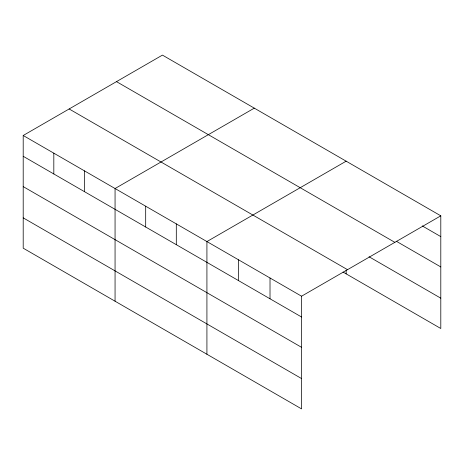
<?xml version="1.0" encoding="UTF-8"?>
<svg xmlns="http://www.w3.org/2000/svg" width="464" height="464" viewBox="0 0 464 464"><rect width="100%" height="100%" fill="white"/><g stroke="black" fill="none" stroke-linecap="round" stroke-linejoin="round"><path stroke-width="0.7" d="M301.565 347.327L301.565 296.206L23.2 135.494L23.2 248.176L301.565 408.894L301.565 347.327L23.2 186.609M343.029 272.061L440.8 328.506L440.8 215.824L162.435 55.106L23.2 135.494M254.295 108.141L115.06 188.529L115.06 301.211M346.156 161.176L206.921 241.564L206.921 354.252M301.565 296.206L440.8 215.824M422.24 225.904L440.8 236.617M396.262 241.228L440.8 266.939M116.487 81.635L394.852 242.347M369.042 256.754L440.8 298.184M69.148 108.965L347.513 269.677M23.2 156.287L301.565 317.005M23.2 217.854L301.565 378.566M346.156 270.257L346.156 273.864M270.019 277.994L270.019 298.787M238.473 259.776L238.473 280.575M176.303 223.886L176.303 244.679M145.684 206.207L145.684 227M84.442 170.851L84.442 191.644M53.818 153.172L53.818 173.965"/></g></svg>
